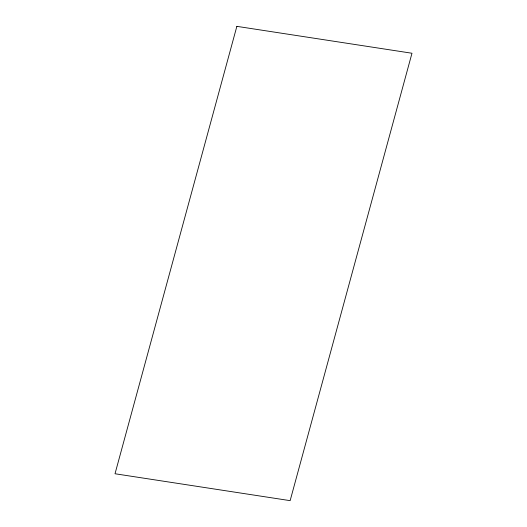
<?xml version="1.0" encoding="UTF-8"?>
<svg xmlns="http://www.w3.org/2000/svg" width="527" height="527" viewBox="0 0 527 527"><rect width="100%" height="100%" fill="white"/><g stroke="black" fill="none" stroke-linecap="round" stroke-linejoin="round"><path stroke-width="0.79" d="M236.86 26.35L115.018 473.753L290.14 500.65L411.982 53.247L236.86 26.35"/></g></svg>
